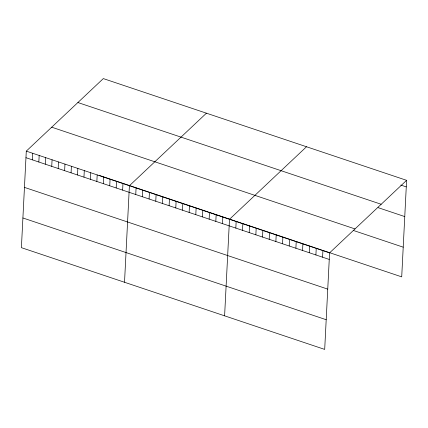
<?xml version="1.0" encoding="UTF-8"?>
<svg xmlns="http://www.w3.org/2000/svg" width="428" height="428" viewBox="0 0 428 428"><rect width="100%" height="100%" fill="white"/><g stroke="black" fill="none" stroke-linecap="round" stroke-linejoin="round"><path stroke-width="0.64" d="M26.29 151.132L21.4 247.668L324.692 349.409L329.581 252.873L406.6 180.332L103.309 78.592L26.29 151.132L329.581 252.873M32.405 159.858L32.737 153.294M38.846 162.019L39.178 155.455M45.293 164.181L45.625 157.616M51.74 166.342L52.072 159.778M58.181 168.504L58.513 161.945M64.628 170.665L64.96 164.106M71.075 172.826L71.406 166.267M77.516 174.993L77.848 168.429M83.963 177.155L84.295 170.59M90.41 179.316L90.741 172.751M96.851 181.477L97.183 174.913M103.298 183.639L103.629 177.074M109.739 185.8L110.076 179.236M116.186 187.962L116.518 181.402M122.633 190.123L122.964 183.564M124.521 282.261L129.411 185.725L206.43 113.185M135.751 194.526L136.083 187.962M142.422 196.762L142.754 190.198M149.094 199.004L149.426 192.44M155.765 201.24L156.097 194.676M162.437 203.477L162.768 196.917M169.114 205.718L169.445 199.154M175.785 207.954L176.117 201.39M182.456 210.191L182.788 203.632M189.128 212.432L189.46 205.868M195.799 214.669L196.131 208.104M202.471 216.905L202.808 210.346M209.148 219.147L209.479 212.582M215.819 221.383L216.151 214.819M222.49 223.625L222.822 217.06M224.604 315.832L229.494 219.297L306.512 146.756M235.833 228.097L236.165 221.538M242.505 230.339L242.842 223.774M249.182 232.575L249.513 226.011M255.853 234.811L256.185 228.252M262.524 237.053L262.856 230.489M269.196 239.289L269.528 232.725M275.867 241.526L276.199 234.967M282.544 243.767L282.876 237.203M289.216 246.004L289.547 239.439M295.887 248.245L296.219 241.681M302.559 250.482L302.89 243.917M309.23 252.718L309.562 246.159M315.901 254.96L316.239 248.395M322.578 257.196L322.91 250.631M406.6 180.332L401.71 276.868L322.247 250.214M400.806 185.062L406.268 186.897M77.891 102.533L381.182 204.268M378.074 207.634L404.765 216.584M51.708 127.196L354.999 228.932M353.475 230.489L403.213 247.175M99.007 175.325L104.865 177.288M105.449 177.486L130.059 185.741M130.642 185.939L136.505 187.903M137.088 188.101L142.947 190.064M143.535 190.262L149.393 192.226M149.977 192.423L155.84 194.392M156.423 194.585L162.282 196.554M162.87 196.746L195.093 207.559M195.676 207.757L201.54 209.72M202.144 209.923L208.211 211.956M208.816 212.16L220.95 216.231M221.554 216.434L234.902 220.912M235.507 221.116L240.964 222.945M241.574 223.149L247.635 225.181M248.245 225.39L261.588 229.863M262.198 230.066L274.327 234.137M274.937 234.341L294.951 241.055M295.555 241.258L307.689 245.33M308.294 245.533L314.971 247.769M315.575 247.973L321.642 250.011M25.958 157.697L329.25 259.432M24.455 187.389L327.746 289.125M22.903 217.975L326.195 319.716"/></g></svg>
